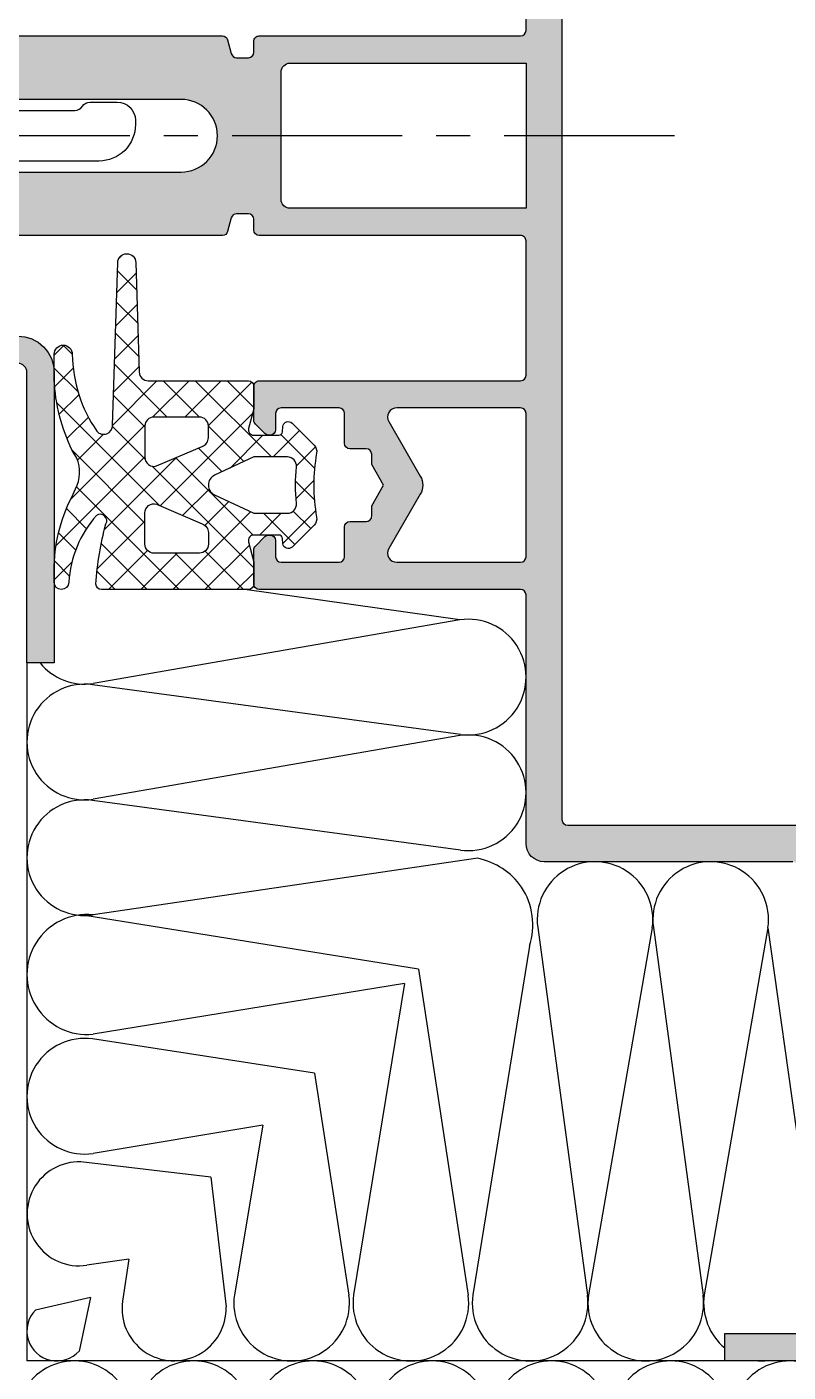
# Model space of a CAD drawing. Extents: x 0 to 1130, y -960 to 577.
# Drawn here: x 984.3 to 1026.2, y -561.3 to -487.2 of the extents above; entities that cross this region are included whole.
import ezdxf

# ---------------------------------------------------------------- set-up
doc = ezdxf.new("R2010")
doc.units = 0
doc.header["$LTSCALE"] = 7.5
doc.header["$MEASUREMENT"] = 0
doc.linetypes.add('CENTER', pattern=[2, 1.25, -0.25, 0.25, -0.25])
for name, color, linetype in [('ACCESSORI', 200, 'CONTINUOUS'), ('ASSI', 1, 'CENTER'), ('FILL', 8, 'CONTINUOUS'), ('FINE', 7, 'CONTINUOUS'), ('GOMMA', 3, 'CONTINUOUS'), ('GROSSA', 4, 'CONTINUOUS'), ('TRATTEGGI', 140, 'CONTINUOUS')]:
    doc.layers.add(name, color=color, linetype=linetype)

msp = doc.modelspace()

# ---------------------------------------------------------------- hatches: boundary and pattern name
at = {"layer": 'FILL'}
h = msp.add_hatch(color=253, dxfattribs=at)
h.paths.add_polyline_path([(997.0635466261217, -468.2006847210907, 0.4142135623730118), (996.763546626122, -468.5006847210907), (996.763546626122, -470.3764206523788, 0.1989123673796436), (996.8514145917659, -470.5885526867346), (997.3756786604779, -471.1128167554466, 0.2320247787643685), (997.6256786604783, -471.1982851531769, 0.4517883523660433), (997.9635466261218, -470.9006847210906), (997.9635466261218, -470.0006847210907, -0.4142135623730393), (998.263546626122, -469.7006847210905), (1001.463546626122, -469.7006847210905, -0.4142135623731227), (1001.763546626122, -470.0006847210907), (1001.763546626122, -471.6506847210906, 0.4142135623731229), (1002.063546626122, -471.9506847210905), (1002.963546626122, -471.9506847210905, -0.4142135623731227), (1003.263546626122, -472.2506847210907), (1003.263546626122, -472.816710124875), (1003.918247164501, -473.9506847210905), (1003.263546626122, -475.0846593173061), (1003.263546626122, -475.6506847210906, -0.4142135623730673), (1002.963546626122, -475.9506847210905), (1002.063546626122, -475.9506847210905, 0.4142135623730393), (1001.763546626122, -476.2506847210907), (1001.763546626122, -477.9006847210906, -0.4142135623730395), (1001.463546626122, -478.2006847210905), (998.263546626122, -478.2006847210905, -0.4142135623730397), (997.9635466261218, -477.9006847210906), (997.9635466261218, -477.0006847210907, 0.4517883523666104), (997.6256786604779, -476.7030842890041, 0.2320247787638949), (997.3756786604779, -476.7885526867346), (996.8514145917659, -477.3128167554464, 0.1989123673796609), (996.763546626122, -477.5249487898025), (996.763546626122, -479.4006847210906, 0.4142135623730673), (997.0635466261217, -479.7006847210905), (1011.463546626122, -479.7006847210905, -0.4142135623731227), (1011.763546626122, -480.0006847210905), (1011.763546626122, -487.4006847210908, -0.4142135623731505), (1011.463546626122, -487.7006847210907), (997.0635466261217, -487.7006847210906, 0.4142135623730951), (996.763546626122, -488.0006847210906), (996.763546626122, -488.6006847210906, -0.4142135623730951), (996.4635466261218, -488.9006847210907), (995.9635466261218, -488.9006847210907), (995.8152837534328, -488.9006847210906, -0.3394542588634019), (995.5255060055463, -488.6783304346213), (995.3231262776146, -487.9230390075599, 0.3394542588633506), (995.0333485297281, -487.7006847210906), (977.0635466261217, -487.7006847210906, 0.4142135623731784), (976.763546626122, -488.0006847210906), (976.763546626122, -489.3006847210908), (977.4635466261218, -490.0006847210907), (977.9635466261218, -490.0006847210906), (977.9635466261218, -488.9006847210906), (979.4356410069856, -488.9006847210907), (980.7635466261215, -491.2006847210905), (992.763546626122, -491.2006847210906, -1), (992.763546626122, -495.2006847210906), (980.763546626122, -495.2006847210906), (979.4356410069856, -497.5006847210907), (977.9635466261218, -497.5006847210907), (977.9635466261218, -496.4006847210907), (977.4635466261218, -496.4006847210907), (976.763546626122, -497.1006847210906), (976.763546626122, -498.4006847210907, 0.4142135623731783), (977.0635466261217, -498.7006847210906), (995.0333485297281, -498.7006847210904, 0.33945425886334), (995.3231262776151, -498.4783304346212), (995.5255060055463, -497.7230390075598, -0.3394542588633492), (995.8152837534328, -497.5006847210906), (996.4635466261218, -497.5006847210906, -0.4142135623730951), (996.763546626122, -497.8006847210905), (996.763546626122, -498.4006847210906, 0.4142135623730951), (997.0635466261217, -498.7006847210906), (1011.463546626122, -498.7006847210905, -0.4142135623731505), (1011.763546626122, -499.0006847210905), (1011.763546626122, -506.4006847210908, -0.4142135623731229), (1011.463546626122, -506.7006847210907), (997.0635466261217, -506.7006847210906, 0.4142135623731229), (996.763546626122, -507.0006847210906), (996.763546626122, -508.8764206523788, 0.1989123673796928), (996.8514145917659, -509.0885526867347), (997.3756786604779, -509.6128167554466, 0.2320247787637435), (997.6256786604779, -509.6982851531769, 0.4517883523668111), (997.9635466261218, -509.4006847210907), (997.9635466261218, -508.5006847210906, -0.4142135623731229), (998.263546626122, -508.2006847210906), (1001.463546626122, -508.2006847210906, -0.4142135623731227), (1001.763546626122, -508.5006847210906), (1001.763546626122, -510.1506847210907, 0.4142135623730397), (1002.063546626122, -510.4506847210907), (1002.963546626122, -510.4506847210907, -0.4142135623730673), (1003.263546626122, -510.7506847210908), (1003.263546626122, -511.316710124875), (1003.918247164501, -512.4506847210907), (1003.263546626122, -513.5846593173062), (1003.263546626122, -514.1506847210907, -0.4142135623731227), (1002.963546626122, -514.4506847210907), (1002.063546626122, -514.4506847210907, 0.4142135623731227), (1001.763546626122, -514.7506847210906), (1001.763546626122, -516.4006847210907, -0.4142135623731506), (1001.463546626122, -516.7006847210906), (998.263546626122, -516.7006847210906, -0.4142135623731505), (997.9635466261218, -516.4006847210907), (997.9635466261218, -515.5006847210906, 0.4517883523667224), (997.6256786604779, -515.2030842890042, 0.2320247787637778), (997.3756786604779, -515.2885526867346), (996.8514145917659, -515.8128167554466, 0.1989123673796406), (996.763546626122, -516.0249487898026), (996.763546626122, -517.9006847210907, 0.4142135623731505), (997.0635466261217, -518.2006847210906), (1011.463546626122, -518.2006847210906, -0.4142135623730951), (1011.763546626122, -518.5006847210907), (1011.763546626122, -532.2006847210904, 0.4142135623730951), (1012.763546626122, -533.2006847210904), (1026.463546626122, -533.2006847210905, -0.4142135623731504), (1026.763546626122, -533.5006847210906), (1026.763546626122, -547.9006847210906, 0.4142135623730951), (1027.063546626122, -548.2006847210905), (1028.93928255741, -548.2006847210906, 0.1989123673796232), (1029.151414591766, -548.1128167554465), (1029.675678660478, -547.5885526867347, 0.2320247787637174), (1029.761147058208, -547.3385526867347, 0.4517883523668684), (1029.463546626122, -547.0006847210907), (1028.563546626122, -547.0006847210906, -0.4142135623730673), (1028.263546626122, -546.7006847210906), (1028.263546626122, -543.5006847210907, -0.4142135623730951), (1028.563546626122, -543.2006847210907), (1030.213546626122, -543.2006847210906, 0.4142135623730951), (1030.513546626122, -542.9006847210907), (1030.513546626122, -542.0006847210906, -0.4142135623730951), (1030.813546626122, -541.7006847210906), (1031.379572029906, -541.7006847210905), (1032.513546626122, -541.0459841827113), (1033.647521222337, -541.7006847210906), (1034.213546626122, -541.7006847210906, -0.414213562373095), (1034.513546626122, -542.0006847210907), (1034.513546626122, -542.9006847210907, 0.4142135623730951), (1034.813546626122, -543.2006847210906), (1036.463546626122, -543.2006847210906, -0.414213562373095), (1036.763546626122, -543.5006847210907), (1036.763546626122, -546.7006847210906, -0.4142135623730951), (1036.463546626122, -547.0006847210907), (1035.563546626122, -547.0006847210906, 0.451788352366771), (1035.265946194035, -547.3385526867346, 0.2320247787637656), (1035.351414591766, -547.5885526867346), (1035.875678660478, -548.1128167554465, 0.198912367379658), (1036.087810694833, -548.2006847210905), (1037.963546626122, -548.2006847210905, 0.4142135623730951), (1038.263546626122, -547.9006847210906), (1038.263546626122, -533.5006847210905, -0.4142135623730951), (1038.563546626121, -533.2006847210905), (1045.963546626122, -533.2006847210906, -0.4142135623731227), (1046.263546626122, -533.5006847210907), (1046.263546626122, -547.9006847210908, 0.4142135623730395), (1046.563546626122, -548.2006847210906), (1047.163546626122, -548.2006847210907, -0.4142135623730949), (1047.463546626122, -548.5006847210907), (1047.463546626122, -549.1489475937797, -0.3394542588632963), (1047.241192339653, -549.4387253416662), (1046.485900912591, -549.6411050695976, 0.3394542588633591), (1046.263546626122, -549.9308828174843), (1046.263546626122, -567.9006847210907, 0.4142135623731505), (1046.563546626122, -568.2006847210907), (1047.863546626122, -568.2006847210905), (1048.563546626122, -567.5006847210907), (1048.563546626122, -567.0006847210907), (1047.463546626122, -567.0006847210907), (1047.463546626122, -565.5285903402269), (1049.763546626122, -564.2006847210906), (1049.763546626122, -552.2006847210907, -1), (1053.763546626122, -552.2006847210907), (1053.763546626122, -564.2006847210907), (1056.063546626122, -565.5285903402269), (1056.063546626122, -567.0006847210907), (1054.963546626122, -567.0006847210906), (1054.963546626122, -567.5006847210907), (1055.663546626121, -568.2006847210905), (1056.963546626122, -568.2006847210906, 0.4142135623731505), (1057.263546626122, -567.9006847210907), (1057.263546626122, -549.9308828174844, 0.3394542588633865), (1057.041192339652, -549.6411050695976), (1056.285900912591, -549.4387253416664, -0.3394542588634301), (1056.063546626122, -549.1489475937797), (1056.063546626122, -548.5006847210907, -0.4142135623730951), (1056.363546626122, -548.2006847210907), (1056.963546626122, -548.2006847210907, 0.4142135623730673), (1057.263546626122, -547.9006847210908), (1057.263546626122, -533.5006847210907, -0.4142135623731505), (1057.563546626122, -533.2006847210906), (1064.963546626122, -533.2006847210906, -0.4142135623730951), (1065.263546626122, -533.5006847210906), (1065.263546626122, -547.9006847210907, 0.4142135623730951), (1065.563546626122, -548.2006847210906), (1067.43928255741, -548.2006847210907, 0.1989123673797134), (1067.651414591766, -548.1128167554466), (1068.175678660478, -547.5885526867348, 0.232024778763607), (1068.261147058208, -547.3385526867348, 0.4517883523669103), (1067.963546626122, -547.0006847210908), (1067.063546626122, -547.0006847210907, -0.4142135623730675), (1066.763546626122, -546.7006847210907), (1066.763546626122, -543.5006847210908, -0.4142135623730951), (1067.063546626122, -543.2006847210909), (1068.713546626122, -543.2006847210907, 0.4142135623730674), (1069.013546626122, -542.9006847210908), (1069.013546626122, -542.0006847210908, -0.4142135623730951), (1069.313546626122, -541.7006847210907), (1069.879572029906, -541.7006847210907), (1071.013546626122, -541.0459841827114), (1072.147521222338, -541.7006847210906), (1072.713546626122, -541.7006847210907, -0.4142135623730951), (1073.013546626122, -542.0006847210907), (1073.013546626122, -542.9006847210908, 0.4142135623730951), (1073.313546626122, -543.2006847210907), (1074.963546626122, -543.2006847210907, -0.4142135623730951), (1075.263546626122, -543.5006847210908), (1075.263546626122, -546.7006847210907, -0.4142135623730397), (1074.963546626122, -547.0006847210907), (1074.063546626122, -547.0006847210907, 0.4517883523662162), (1073.765946194035, -547.3385526867343, 0.2320247787641638), (1073.851414591766, -547.5885526867347), (1074.375678660478, -548.1128167554467, 0.1989123673796436), (1074.587810694834, -548.2006847210907), (1076.463546626122, -548.2006847210907, 0.4142135623730673), (1076.763546626122, -547.9006847210907), (1076.763546626122, -469.2006847210907, 0.198912367379658), (1076.470653407308, -468.4935779399042, 0.1989123673796654), (1075.763546626122, -468.2006847210907)])
h.paths.add_polyline_path([(1013.763546626122, -470.5006847210907, -0.4142135623730672), (1014.063546626122, -470.2006847210907), (1074.463546626122, -470.2006847210909, -0.4142135623730939), (1074.763546626122, -470.5006847210909), (1074.763546626122, -530.9006847210907, -0.4142135623730951), (1074.463546626122, -531.2006847210907), (1014.063546626122, -531.2006847210904, -0.4142135623730947), (1013.763546626122, -530.9006847210904)], flags=16)
h.paths.add_polyline_path([(1011.763546626122, -497.2006847210905), (998.7635466261215, -497.2006847210906, -0.4142135623731013), (998.2635466261215, -496.7006847210906), (998.263546626122, -489.7006847210906, -0.4142135623730923), (998.763546626122, -489.2006847210906), (1011.763546626122, -489.2006847210905)], flags=16)
h.paths.add_polyline_path([(1011.463546626122, -508.2006847210907, -0.4142135623730856), (1011.763546626122, -508.5006847210908), (1011.763546626122, -516.4006847210907, -0.414213562373097), (1011.463546626122, -516.7006847210906), (1004.63993500224, -516.7006847210906, -0.5773502685639343), (1004.206922299878, -515.9506847219035), (1005.938973106665, -512.9506847102534, 0.2679491924311171), (1005.938973106665, -511.9506847102534), (1004.206922298314, -508.9506847219034, -0.577350269815316), (1004.639934999737, -508.2006847210906)], flags=16)
h.paths.add_polyline_path([(1011.463546626122, -478.2006847210905), (1004.639934999737, -478.2006847210907, -0.5773502698153251), (1004.206922298314, -477.4506847202779), (1005.938973106665, -474.4506847319278, 0.2679491919281537), (1005.938973107603, -473.4506847335533), (1004.206922299878, -470.4506847202779, -0.5773502685639893), (1004.63993500224, -469.7006847210905), (1011.463546626122, -469.7006847210905, -0.4142135623730396), (1011.763546626122, -470.0006847210906), (1011.763546626122, -477.9006847210906, -0.4142135623730814)], flags=16)
h.paths.add_polyline_path([(1028.563546626122, -533.2006847210905), (1036.463546626122, -533.2006847210905, -0.4142135623730856), (1036.763546626122, -533.5006847210906), (1036.763546626122, -540.3242963474756, -0.577350269815316), (1036.013546625309, -540.7573090488986), (1033.013546636959, -539.0252582405477, 0.2679491919281962), (1032.013546638585, -539.0252582396091), (1029.013546625309, -540.7573090473344, -0.5773502685639343), (1028.263546626122, -540.3242963449729), (1028.263546626122, -533.5006847210905, -0.4142135623730972)], flags=16)
h.paths.add_polyline_path([(1047.763546626122, -533.2006847210906), (1055.763546626122, -533.2006847210907), (1055.763546626122, -546.2006847210907, -0.4142135623730923), (1055.263546626122, -546.7006847210907), (1048.263546626122, -546.7006847210907, -0.4142135623731013), (1047.763546626122, -546.2006847210907)], flags=16)
h.paths.add_polyline_path([(1067.063546626122, -533.2006847210907), (1074.963546626122, -533.2006847210905, -0.4142135623730951), (1075.263546626122, -533.5006847210906), (1075.263546626122, -540.324296344973, -0.5773502685639419), (1074.513546626935, -540.7573090473345), (1071.513546615285, -539.0252582405478, 0.2679491924311186), (1070.513546615285, -539.0252582405477), (1067.513546626935, -540.7573090488987, -0.5773502698153155), (1066.763546626122, -540.3242963474758), (1066.763546626122, -533.5006847210907, -0.4142135623730951)], flags=16)
h = msp.add_hatch(dxfattribs=at)
h.set_pattern_fill('ANSI37', color=137, scale=10, angle=270, style=0)
h.set_pattern_definition([(315, (920.0000005592251, -639.9999999263355), (0.8838834764831845, 0.8838834764831842), []), (45, (920.0000005592251, -639.9999999263355), (-0.8838834764831842, 0.8838834764831845), [])])
edge = h.paths.add_edge_path(flags=16)
edge.add_line((994.2635466261221, -515.0649536708171), (994.2635466261221, -515.7006847210903))
edge.add_arc((993.7635466261221, -515.7006847210903), 0.5, -90, 0, ccw=False)
edge.add_line((993.7635466261221, -516.2006847210903), (991.263546626122, -516.2006847210903))
edge.add_arc((991.263546626122, -515.7006847210903), 0.5000000000000426, 179.9999999999918, 269.9999999999951, ccw=False)
edge.add_line((990.763546626122, -515.7006847210902), (990.7635466261221, -513.9821758930392))
edge.add_arc((991.2635466261221, -513.9821758930392), 0.4999999999999574, 72.80975859238492, 179.9999999999967, ccw=False)
edge.add_line((991.4113192977012, -513.5045115364725), (993.9113192977012, -514.5872893142503))
edge.add_arc((993.763546626122, -515.0649536708171), 0.5000000000000501, 0, 72.80975859238617, ccw=False)
edge = h.paths.add_edge_path(flags=16)
edge.add_line((994.2635466261221, -509.8364157713637), (994.2635466261221, -509.2006847210906))
edge.add_arc((993.7635466261221, -509.2006847210906), 0.5, 0, 90)
edge.add_line((993.7635466261221, -508.7006847210906), (991.263546626122, -508.7006847210906))
edge.add_arc((991.263546626122, -509.2006847210906), 0.4999999999999716, 89.99999999999838, 180.0000000000033)
edge.add_line((990.763546626122, -509.2006847210906), (990.7635466261221, -510.9191935491416))
edge.add_arc((991.2635466261221, -510.9191935491416), 0.4999999999999574, 180.0000000000033, 287.1902414076151)
edge.add_line((991.4113192977012, -511.3968579057083), (993.9113192977012, -510.3140801279305))
edge.add_arc((993.763546626122, -509.8364157713637), 0.5000000000000501, 287.1902414076138, 360)
edge = h.paths.add_edge_path()
edge.add_arc((999.7318891409943, -510.5992348786712), 0.500000000000004, -10.155981058616021, 45, ccw=False)
edge.add_arc((1010.067368498242, -512.4506847040525), 9.999999999999815, 169.8440189413865, 190.1559810586135)
edge.add_arc((999.7318891409943, -514.3021345294336), 0.500000000000013, -45.000000000001194, 10.155981058614373, ccw=False)
edge.add_line((1000.085442531588, -514.6556879200269), (998.877150369335, -515.8639800822796))
edge.add_arc((998.665018334979, -515.6518480479235), 0.3000000000000446, 185.0000000000231, 315.00000000000193, ccw=False)
edge.add_line((998.3661599255515, -515.677994770748), (998.3403734120343, -515.3832535725411))
edge.add_arc((998.141134472416, -515.4006847210906), 0.1999999999999897, 4.999999999996782, 90)
edge.add_line((998.141134472416, -515.2006847210906), (996.763546626122, -515.2006847210906))
edge.add_arc((996.763546626122, -515.5006847210907), 0.3000000000001108, 89.99999999999457, 194.9999999999801)
edge.add_line((996.4737688782351, -515.5783304346214), (996.7533243740088, -516.6216457483833))
edge.add_arc((996.4635466261218, -516.6992914619142), 0.3000000000002833, 2.6716406864579767e-12, 15.000000000005286, ccw=False)
edge.add_line((996.7635466261221, -516.6992914619142), (996.7635466261221, -517.9006847210906))
edge.add_arc((996.463546626122, -517.9006847210906), 0.3000000000000398, -90.0000000000054, 5.4001247917767614e-12, ccw=False)
edge.add_line((996.463546626122, -518.2006847210906), (988.3683178841255, -518.2006847210906))
edge.add_arc((988.3683178841255, -517.9006847210906), 0.3000000000000398, 179.9999999999946, 270.0000000000054, ccw=False)
edge.add_arc((1003.870110104956, -518.8157534559828), 15.82826548235445, 164.521352025574, 176.6857501771997, ccw=False)
edge.add_arc((988.3001641982261, -514.4153495999548), 0.3615898343695008, 330.8429802781001, 484.1468178437541)
edge.add_arc((992.7621758261191, -518.2192936522478), 6.212747974632403, 138.6659570201584, 176.1365388839955)
edge.add_arc((986.1635466261221, -517.8006847210906), 0.4000000000000341, 180, 359.9999999998697, ccw=False)
edge.add_line((985.7635466261221, -517.8006847210906), (985.7635466261221, -517.158210620932))
edge.add_arc((994.5925961591967, -517.1266921186286), 8.829105791271939, 152.9538563569779, 180.2045372472462, ccw=False)
edge.add_line((986.7290359900402, -513.1120276819007), (986.9482023364288, -512.6551043135021))
edge.add_arc((985.1661892880506, -511.7471233140262), 1.999999999999901, 333.0000000001009, 383.0313326335686)
edge.add_line((987.0067713711074, -510.9646544037622), (986.7572115467087, -510.5425324649592))
edge.add_arc((995.9088055335114, -506.1350319788847), 10.15764406907578, 182.8296721000422, 205.7159378926413, ccw=False)
edge.add_line((985.7635466261221, -506.6364846048298), (985.7635466261221, -505.2380524294776))
edge.add_arc((986.2635466261221, -505.2380524294779), 0.5, 2.5977442419389263e-11, 179.9999999999739, ccw=False)
edge.add_arc((994.4050434020007, -505.1442946058239), 7.642071937979944, 180.7029588844148, 214.6170092199967)
edge.add_arc((988.4870919563134, -509.1507164753373), 0.5000000000000436, 222.0590570551692, 358.2396879247231)
edge.add_line((988.9868559954817, -509.1660756795554), (989.2637825869538, -500.1853255168725))
edge.add_arc((989.763546626122, -500.2006847210905), 0.4999999999999959, 1.7603120752639825, 178.239687924736, ccw=False)
edge.add_line((990.2633106652903, -500.1853255168725), (990.4486522032115, -506.2160439253088))
edge.add_arc((990.9484162423797, -506.2006847210907), 0.49999999999994, 181.7603120752674, 270)
edge.add_line((990.9484162423797, -506.7006847210906), (996.4635466261219, -506.7006847210906))
edge.add_arc((996.463546626122, -507.0006847210906), 0.3000000000000114, 1.0913936421275139e-11, 90.00000000001091, ccw=False)
edge.add_line((996.763546626122, -507.0006847210906), (996.763546626122, -508.2415737295438))
edge.add_line((996.763546626122, -508.2415737295438), (996.4737688782352, -509.3230390075598))
edge.add_arc((996.763546626122, -509.4006847210906), 0.3000000000000579, 165.0000000000085, 269.9999999999972)
edge.add_line((996.763546626122, -509.7006847210906), (998.141134472416, -509.7006847210906))
edge.add_arc((998.141134472416, -509.5006847210905), 0.2000000000001023, 270, 354.9999999999736)
edge.add_line((998.3403734120344, -509.5181158696402), (998.366159928293, -509.2233746400984))
edge.add_arc((998.6650183377205, -509.2495213629228), 0.3000000000000203, 45.00000000001921, 174.9999999999875, ccw=False)
edge.add_line((998.8771503720764, -509.0373893285667), (1000.085442531588, -510.2456814880779))
edge = h.paths.add_edge_path(flags=16)
edge.add_arc((1010.171149703083, -512.4506847210894), 11.10378120484034, 174.8083326584054, 185.1916673416075, ccw=False)
edge.add_arc((998.6149722100787, -511.4006847210907), 0.4999999999999903, 354.8083326583947, 449.9999999999919)
edge.add_line((998.6149722100788, -510.9006847210907), (996.7635466261222, -510.9006847210907))
edge.add_line((996.7635466261222, -510.9006847210907), (994.60571089218, -511.9069000318304))
edge.add_arc((994.8592818492244, -512.4506847040525), 0.5999999999999978, 114.9999999999998, 245.0000000000002)
edge.add_line((994.60571089218, -512.9944693762744), (996.7635466261222, -514.0006847210901))
edge.add_line((996.7635466261222, -514.0006847210901), (998.6149722100788, -514.0006847210906))
edge.add_arc((998.6149722100789, -513.5006847210906), 0.5, 269.9999999999837, 365.1916673416019)
h = msp.add_hatch(color=253, dxfattribs=at)
h.paths.add_polyline_path([(983.7635466261221, -504.2447343175115), (970.3738656559781, -504.2447343175118), (970.3738656559781, -505.7447343175118), (983.7635466261221, -505.7447343175115, -0.4142135623731008), (984.2635466261221, -506.2447343175115), (984.2635466261221, -522.2447343175115), (985.7635466261221, -522.2447343175115), (985.7635466261221, -506.2447343175115, 0.4142135623731011)])
h.paths.add_polyline_path([(970.3738656559781, -504.2447343175118), (965.4841846858336, -504.2447343175118), (957.5896298137021, -504.244734317512), (957.463546626122, -504.2786619160302, -0.09289192794510448), (957.282503767724, -504.2447343175121), (956.263546626122, -504.2447343175121, 0.372968295030673), (954.2839161590988, -505.9600182940194, 0.006295808989397333), (954.4065780507365, -508.6643714419723, -0.2453923095153189), (954.263546626122, -509.1046294869788), (954.263546626122, -590.7006847210905), (1035.859601860234, -590.7006847210905, -0.2453923095315807), (1036.299859905269, -590.5576532964778, 0.006295808989327928), (1039.004213053192, -590.6803151881138, 0.3729682950307679), (1040.7194970297, -588.7006847210905), (1040.7194970297, -587.6817275794889, -0.09289192794526215), (1040.685569431182, -587.5006847210907), (1040.7194970297, -587.3746015335101), (1040.719497029701, -574.5903656912344), (1039.219497029701, -574.5903656912344), (1039.2194970297, -588.7006847210905, -0.4142135623730866), (1038.7194970297, -589.2006847210905), (955.763546626122, -589.2006847210905), (955.763546626122, -506.2447343175121, -0.4142135623730887), (956.263546626122, -505.7447343175121), (958.5172802891454, -505.744734317512, -0.06817763668202569), (959.3823688485542, -505.744734317512), (970.3738656559781, -505.7447343175118)])
h.paths.add_polyline_path([(1040.719497029701, -561.2006847210905, 0.4142135623731013), (1038.719497029701, -559.2006847210904), (1022.719497029701, -559.2006847210904), (1022.719497029701, -560.7006847210904), (1038.719497029701, -560.7006847210904, -0.4142135623730992), (1039.219497029701, -561.2006847210904), (1039.219497029701, -574.5903656912344), (1040.719497029701, -574.5903656912344)])

# ---------------------------------------------------------------- linework, layer by layer
at = {"layer": 'ACCESSORI'}
msp.add_lwpolyline([(980.3771941503694, -491.8069596205241), (986.8989830517778, -491.8069596205241, 0.2544045907872612), (987.3187648389498, -491.5785903462506, -0.2544045907872536), (987.7385466261219, -491.3502210719769), (989.2385466261219, -491.3502210719769, -0.414213562373095), (990.2385466261219, -492.3502210719769), (990.2385466261219, -492.5934825234294, -0.4142135623731034), (988.2385466261218, -494.5934825234294), (980.3771941503696, -494.5934825234294, 0.1539147210598356)], format="xyb", dxfattribs=at)
at = {"layer": 'ASSI'}
msp.add_line((1019.938401942052, -493.2006847210905), (944.854671422913, -493.2006847210905), dxfattribs=at)
at = {"layer": 'FINE'}
for p in [(984.2635466261221, -522.2447343175115), (1022.719497029701, -560.7006847210904)]:
    msp.add_line(p, (984.2635466261221, -560.705958920099), dxfattribs=at)
at = {"layer": 'GOMMA'}
for points in [[(1000.085442531588, -510.2456814880779, -0.2454199115108711), (1000.224054824673, -510.6873991560703, 0.0888604381802806), (1000.224054824673, -514.2139702520345, -0.2454199115108711), (1000.085442531588, -514.6556879200269), (998.877150369335, -515.8639800822796, -0.6370702608073499), (998.3661599255515, -515.677994770748), (998.3403734120343, -515.3832535725411, 0.3888787318530058), (998.141134472416, -515.2006847210906), (996.763546626122, -515.2006847210906, 0.4931454260312268), (996.4737688782351, -515.5783304346214), (996.7533243740088, -516.6216457483833, -0.06554346281524841), (996.7635466261221, -516.6992914619142), (996.7635466261221, -517.9006847210906, -0.4142135623731504), (996.463546626122, -518.2006847210906), (988.3683178841255, -518.2006847210906, -0.4142135623731505), (988.0683178841255, -517.9006847210906, -0.05312709888512125), (988.6159361885587, -514.5915178673604, 0.7904883406482491), (988.0971982424936, -514.1160971494502, 0.164968811262667), (986.5635466261222, -517.8006847210916, -0.999999999998863), (985.7635466261221, -517.8006847210906), (985.7635466261221, -517.158210620932, -0.1194670680124155), (986.7290359900402, -513.1120276819007), (986.9482023364288, -512.6551043135021, 0.2218381007067161), (987.0067713711074, -510.9646544037622), (986.7572115467087, -510.5425324649592, -0.1001934393118184), (985.7635466261221, -506.6364846048298), (985.7635466261221, -505.2380524294776, -0.9999999999995451), (986.7635466261221, -505.2380524294776, 0.1490676202251945), (988.115864590758, -509.4856645952943, 0.6756558563554195), (988.9868559954817, -509.1660756795554), (989.2637825869538, -500.1853255168725, -0.9697392325155803), (990.2633106652903, -500.1853255168725), (990.4486522032115, -506.2160439253088, 0.4052432957209685), (990.9484162423797, -506.7006847210906), (996.4635466261219, -506.7006847210906, -0.4142135623730951), (996.763546626122, -507.0006847210906), (996.763546626122, -508.2415737295438), (996.4737688782352, -509.3230390075598, 0.4931454260312618), (996.763546626122, -509.7006847210906), (998.141134472416, -509.7006847210906, 0.3888787318528504), (998.3403734120344, -509.5181158696402), (998.366159928293, -509.2233746400984, -0.6370702608072794), (998.8771503720764, -509.0373893285667)], [(994.2635466261221, -509.8364157713637), (994.2635466261221, -509.2006847210906, 0.4142135623730941), (993.7635466261221, -508.7006847210906), (991.263546626122, -508.7006847210906, 0.4142135623731153), (990.763546626122, -509.2006847210906), (990.7635466261221, -510.9191935491416, 0.5050829045456721), (991.4113192977012, -511.3968579057083), (993.9113192977012, -510.3140801279305, 0.3288304544284983)], [(999.1129209945744, -513.4554408483622, -0.04533686841581842), (999.1129209945742, -511.4459285938191, 0.4410091218320485), (998.6149722100788, -510.9006847210907), (996.7635466261222, -510.9006847210907), (994.60571089218, -511.9069000318304, 0.6370702608074954), (994.60571089218, -512.9944693762744), (996.7635466261222, -514.0006847210901), (998.6149722100788, -514.0006847210906, 0.4410091218321674)], [(994.2635466261221, -515.0649536708171), (994.2635466261221, -515.7006847210903, -0.4142135623730941), (993.7635466261221, -516.2006847210903), (991.263546626122, -516.2006847210903, -0.4142135623731153), (990.763546626122, -515.7006847210902), (990.7635466261221, -513.9821758930392, -0.5050829045456721), (991.4113192977012, -513.5045115364725), (993.9113192977012, -514.5872893142503, -0.3288304544284983)]]:
    msp.add_lwpolyline(points, format="xyb", close=True, dxfattribs=at)
at = {"layer": 'GROSSA'}
for points in [[(1074.763546626122, -530.9006847210907, -0.414213562373095), (1074.463546626122, -531.2006847210907), (1014.063546626122, -531.2006847210904, -0.4142135623730946), (1013.763546626122, -530.9006847210904), (1013.763546626122, -470.5006847210907, -0.4142135623731505), (1014.063546626122, -470.2006847210907), (1074.463546626122, -470.2006847210909, -0.4142135623730938), (1074.763546626122, -470.5006847210909)], [(998.763546626122, -489.2006847210906), (1011.763546626122, -489.2006847210907), (1011.763546626122, -497.2006847210905), (998.7635466261215, -497.2006847210905, -0.4142135623731013), (998.2635466261215, -496.7006847210905), (998.263546626122, -489.7006847210906, -0.4142135623730923)], [(955.763546626122, -589.2006847210905), (1038.7194970297, -589.2006847210905, 0.4142135623730784), (1039.2194970297, -588.7006847210905), (1039.219497029701, -561.2006847210904, 0.4142135623731117), (1038.719497029701, -560.7006847210904), (1022.719497029701, -560.7006847210904), (1022.719497029701, -559.2006847210904), (1038.719497029701, -559.2006847210904, -0.4142135623731075), (1040.719497029701, -561.2006847210905), (1040.7194970297, -588.7006847210906, -0.4142135623730825), (1038.7194970297, -590.7006847210905), (954.263546626122, -590.7006847210905), (954.263546626122, -506.2447343175121, -0.4142135623730825), (956.263546626122, -504.2447343175121), (983.763546626122, -504.2447343175115, -0.4142135623731075), (985.7635466261221, -506.2447343175115), (985.7635466261221, -522.2447343175115), (984.2635466261221, -522.2447343175115), (984.2635466261221, -506.2447343175115, 0.4142135623731117), (983.7635466261221, -505.7447343175115), (956.263546626122, -505.7447343175121, 0.4142135623730785), (955.763546626122, -506.2447343175121)], [(1004.63993500224, -516.7006847210906), (1011.463546626122, -516.7006847210906, 0.4142135623730971), (1011.763546626122, -516.4006847210907), (1011.763546626122, -508.5006847210908, 0.4142135623730857), (1011.463546626122, -508.2006847210907), (1004.639934999737, -508.2006847210906, 0.577350269815316), (1004.206922298314, -508.9506847219034), (1005.938973106665, -511.9506847102534, -0.2679491924311171), (1005.938973106665, -512.9506847102534), (1004.206922299878, -515.9506847219035, 0.5773502685639345)]]:
    msp.add_lwpolyline(points, format="xyb", close=True, dxfattribs=at)
for points in [[(977.0635466261217, -487.7006847210906), (995.0333485297281, -487.7006847210906, -0.3394542588633506), (995.3231262776146, -487.9230390075599), (995.5255060055463, -488.6783304346213, 0.3394542588634019), (995.8152837534328, -488.9006847210906), (995.9635466261218, -488.9006847210907), (996.4635466261218, -488.9006847210907, 0.414213562373095), (996.763546626122, -488.6006847210906), (996.763546626122, -488.0006847210906, -0.414213562373095), (997.0635466261217, -487.7006847210906), (1011.463546626122, -487.7006847210907, 0.4142135623731504), (1011.763546626122, -487.4006847210908), (1011.763546626122, -480.0006847210905, 0.4142135623731227)], [(980.763546626122, -495.2006847210906), (992.763546626122, -495.2006847210906, 0.9999999999999999), (992.763546626122, -491.2006847210906), (980.763546626122, -491.2006847210906)], [(1026.463546626122, -533.2006847210905), (1012.763546626122, -533.2006847210904, -0.414213562373095), (1011.763546626122, -532.2006847210904), (1011.763546626122, -518.5006847210907, 0.414213562373095), (1011.463546626122, -518.2006847210906), (997.0635466261217, -518.2006847210906, -0.4142135623731504), (996.763546626122, -517.9006847210907), (996.763546626122, -516.0249487898026, -0.1989123673796406), (996.8514145917659, -515.8128167554466), (997.3756786604779, -515.2885526867346, -0.1989123673797073), (997.5878106948337, -515.2006847210906), (997.6635466261216, -515.2006847210906, -0.4142135623731227), (997.9635466261218, -515.5006847210906), (997.9635466261218, -516.4006847210907, 0.4142135623731504), (998.263546626122, -516.7006847210906), (1001.463546626122, -516.7006847210906, 0.4142135623731504), (1001.763546626122, -516.4006847210907), (1001.763546626122, -514.7506847210906, -0.4142135623731227), (1002.063546626122, -514.4506847210907), (1002.963546626122, -514.4506847210907, 0.4142135623731226), (1003.263546626122, -514.1506847210907), (1003.263546626122, -513.5846593173063), (1003.918247164501, -512.4506847210907), (1003.263546626122, -511.316710124875), (1003.263546626122, -510.7506847210908, 0.4142135623730672), (1002.963546626122, -510.4506847210907), (1002.063546626122, -510.4506847210907, -0.4142135623730396), (1001.763546626122, -510.1506847210907), (1001.763546626122, -508.5006847210906, 0.4142135623731227), (1001.463546626122, -508.2006847210906), (998.263546626122, -508.2006847210906, 0.4142135623731228), (997.9635466261218, -508.5006847210906), (997.9635466261218, -509.4006847210907, -0.4142135623731504), (997.6635466261216, -509.7006847210906), (997.5878106948337, -509.7006847210906, -0.1989123673796827), (997.3756786604779, -509.6128167554466), (996.8514145917659, -509.0885526867347, -0.1989123673796928), (996.763546626122, -508.8764206523788), (996.763546626122, -507.0006847210906, -0.4142135623731228), (997.0635466261217, -506.7006847210906), (1011.463546626122, -506.7006847210907, 0.4142135623731228), (1011.763546626122, -506.4006847210908), (1011.763546626122, -499.0006847210905, 0.4142135623731505), (1011.463546626122, -498.7006847210905), (997.0635466261217, -498.7006847210906, -0.414213562373095), (996.763546626122, -498.4006847210906), (996.763546626122, -497.8006847210905, 0.4142135623730951), (996.4635466261218, -497.5006847210906), (995.8152837534328, -497.5006847210906, 0.3394542588633491), (995.5255060055463, -497.7230390075598), (995.3231262776151, -498.4783304346212, -0.33945425886334), (995.0333485297281, -498.7006847210904), (977.0635466261217, -498.7006847210906, -0.4142135623731783)]]:
    msp.add_lwpolyline(points, format="xyb", dxfattribs=at)
at = {"layer": 'TRATTEGGI'}
for p, q in [((1008.121449289807, -519.8757541252994), (996.2619076512929, -518.205958920099)), ((1008.121449289807, -519.8757541252994), (987.9109508455537, -523.3841235519055)), ((1008.150031286794, -526.1865886732508), (987.8823688485666, -523.4469902234066)), ((1008.121449289807, -526.2494553447518), (987.9109508455537, -529.757824771358)), ((1008.150031286794, -532.5602898927032), (987.8823688485666, -529.8206914428589)), ((1009.111286593455, -533.0115843314668), (987.9109508455537, -536.1315259908104)), ((1005.840382845524, -539.1291227006932), (987.4503972358481, -536.1649804660017)), ((1012.409215653518, -536.819474259431), (1015.148814103362, -557.0871366976586)), ((1018.720050201469, -536.8480562564182), (1015.211680774863, -557.0585547006715)), ((1018.78291687297, -536.819474259431), (1021.522515322814, -557.0871366976586)), ((1025.093751420921, -536.8480562564182), (1021.585381994315, -557.0585547006715)), ((1025.093751420921, -536.8480562564182), (1026.763546626122, -548.7075978949323)), ((1011.957921214752, -537.8534694005513), (1008.83797955541, -557.0585547006715)), ((1005.840382845524, -539.1291227006932), (1008.57747873757, -557.0871366976594)), ((1005.061445579276, -539.9080599669439), (987.9109508455537, -542.7028613566023)), ((1005.061445579276, -539.9080599669439), (1002.266644189618, -557.0585547006723)), ((1000.117252699991, -544.8522528462269), (987.8823688485647, -542.963362174443)), ((1000.117252699991, -544.8522528462269), (1002.006143371778, -557.0871366976612)), ((997.2546854330874, -547.7148201131331), (987.9109508455525, -549.2741967223943)), ((997.2546854330874, -547.7148201131331), (995.6953088238264, -557.0585547006741)), ((994.3941225544582, -550.5753829917603), (987.2391329946337, -549.7373154951163)), ((994.3939751325804, -550.5752355720277), (995.2321467490148, -557.7302129354814)), ((989.8795257140683, -555.0898981074607), (987.5605732322589, -555.4328126022663)), ((989.8795257140684, -555.0898981074608), (989.5366449648484, -557.4088555791391)), ((987.7582208053616, -557.2112338857607), (984.7263050883652, -557.9114636856193)), ((987.7582208053616, -557.2112338857607), (987.1367117682845, -560.1618393172076))]:
    msp.add_line(p, q, dxfattribs=at)
for centre, radius, start, end in [((1008.582002899512, -523.0291502598343), 3.186850609726186, 262.2096837329883, 98.30930201700248), ((987.4503972358485, -520.2307274173706), 3.186850609726186, 219.3183770886691, 278.3093020170025), ((987.4503972358485, -526.6044286368231), 3.186850609726186, 82.20968373298176, 278.3093020170025), ((1008.582002899512, -529.4028514792867), 3.186850609726186, 262.2096837329883, 98.30930201700248), ((987.4503972358485, -532.9781298562755), 3.186850609726186, 82.20968373298176, 278.3093020170025), ((1008.247869130156, -536.9525378532377), 4.034427391426054, 35.76703027591186, 77.6424069266041), ((1015.566654066934, -536.3875026467131), 3.186850609726186, 351.6906979829976, 187.7903162670118), ((1021.940355286386, -536.3875026467131), 3.186850609726186, 351.6906979829976, 187.7903162670118), ((1008.289306229296, -536.6861053770933), 3.849866838576856, 342.3487775697789, 32.90893733659965), ((987.5671521785264, -539.4171936737062), 3.303605552404207, 84.02654394396342, 275.9734560560301), ((987.450397235847, -546.1208005878595), 3.186850609726186, 82.20968373298821, 278.3093020170089), ((987.1366504710732, -552.5999185764554), 2.864436954957664, 87.94966006426125, 278.5107600803487), ((998.8487049583613, -557.5191083103792), 3.186850609726186, 171.6906979829975, 7.790316267011792), ((1005.420040324153, -557.5191083103774), 3.186850609726186, 171.6906979829975, 7.790316267011792), ((1011.991375689945, -557.5191083103766), 3.186850609726186, 171.6906979829975, 7.790316267011792), ((1018.365076909398, -557.5191083103766), 3.186850609726186, 171.6906979829975, 7.790316267011792), ((1024.73877812885, -557.5191083103766), 3.186850609726186, 171.6906979829975, 230.6816229113309), ((985.9125862093305, -559.0569193368906), 1.649039583208399, 136.0030669675046, 317.9299650117336), ((992.3695451593113, -557.8327371158196), 2.864436954957664, 171.4900736916061, 2.051173707692695), ((986.8758604460088, -563.8927768457215), 3.186850609726186, 351.6906979829976, 187.7903162670118), ((993.4471958118008, -563.8927768457207), 3.186850609726186, 351.6906979829976, 187.7903162670118), ((1000.018531177593, -563.8927768457199), 3.186850609726186, 351.6906979829976, 187.7903162670118), ((1006.589866543385, -563.8927768457193), 3.186850609726186, 351.6906979829976, 187.7903162670118), ((1013.161201909177, -563.8927768457183), 3.186850609726186, 351.6906979829976, 187.7903162670118), ((1019.732537274969, -563.8927768457177), 3.186850609726186, 351.6906979829976, 187.7903162670118), ((1026.303872640761, -563.8927768457169), 3.186850609726186, 351.6906979829976, 187.7903162670118), ((1024.73877812885, -557.5191083103766), 3.186850609726186, 266.7031821856829, 273.2968178143171)]:
    msp.add_arc(centre, radius, start, end, dxfattribs=at)

doc.saveas('drawing.dxf')
